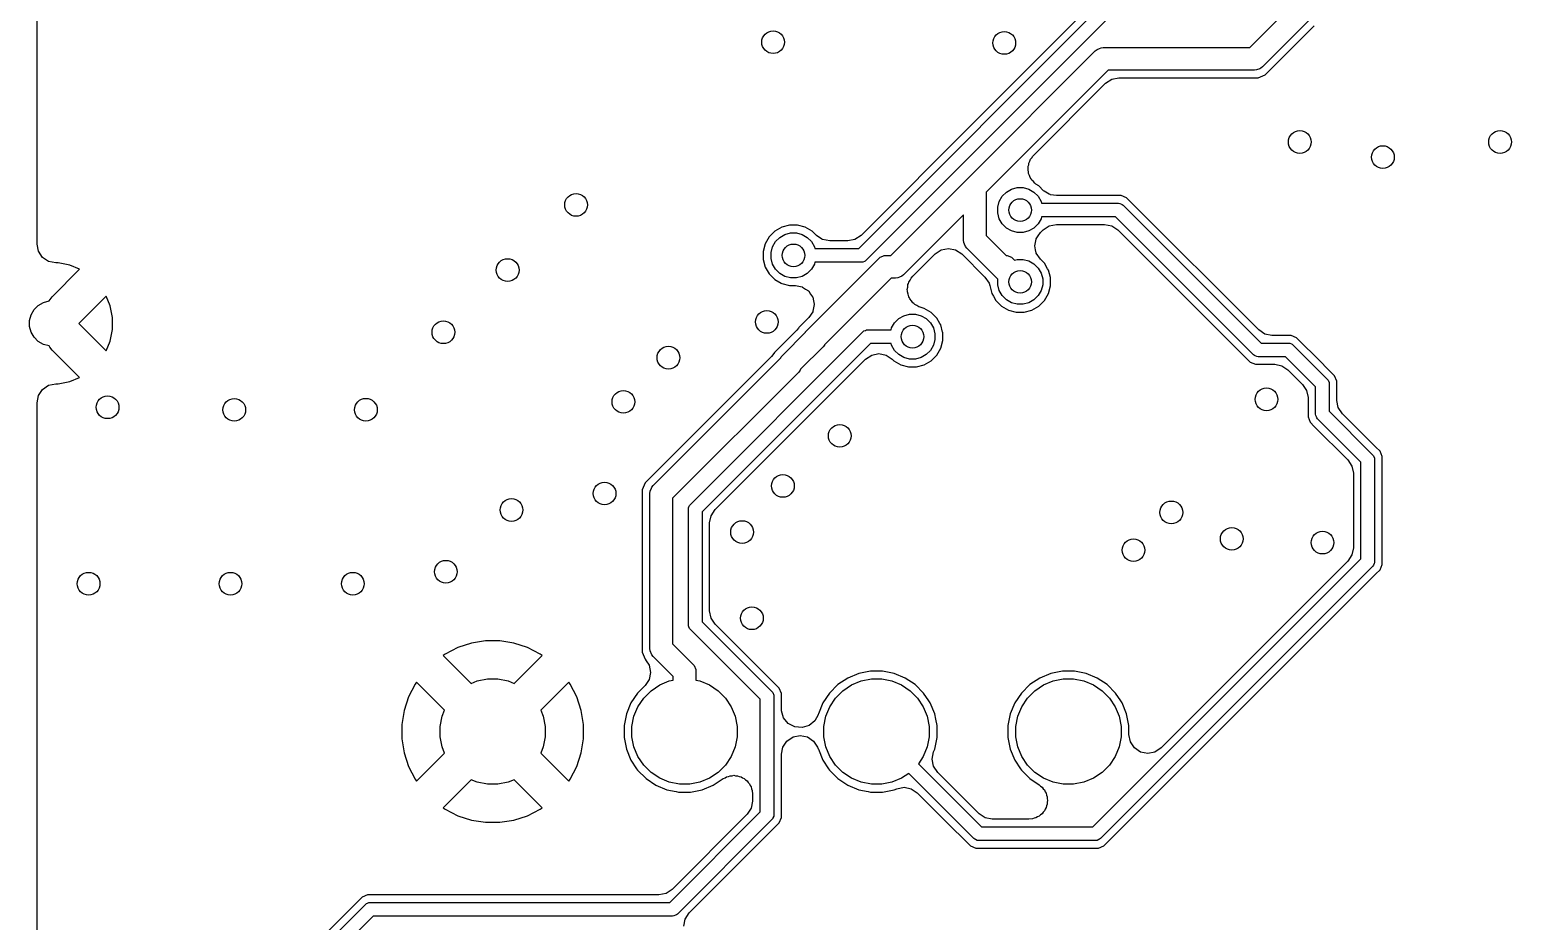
# Model space of a CAD drawing. Header units: inches. Extents: x 2.6 to 14.2, y -7.9 to -3.5.
# Drawn here: x 8.736 to 9.508, y -5.83 to -5.365 of the extents above; entities that cross this region are included whole.
import ezdxf

# ---------------------------------------------------------------- set-up
doc = ezdxf.new("R2010")
doc.units = ezdxf.units.IN
doc.header["$MEASUREMENT"] = 0
doc.layers.add('B.Cu', color=153, linetype='CONTINUOUS', true_color=0x4d7fc4)

msp = doc.modelspace()

# ---------------------------------------------------------------- linework, layer by layer
at = {"layer": 'B.Cu', "linetype": 'CONTINUOUS'}
for p, q in [((8.73993, -5.47701), (8.73993, -5.25531)), ((9.16802, -5.47933), (9.29494, -5.35242)), ((9.29108, -5.35067), (9.22913, -5.41263)), ((9.37177, -5.37461), (9.3939, -5.35248)), ((9.29891, -5.35846), (9.17199, -5.48538)), ((9.40398, -5.3591), (9.37839, -5.38469)), ((9.3798, -5.38887), (9.40539, -5.36328)), ((9.22437, -5.44327), (9.2913, -5.37634)), ((9.2913, -5.37634), (9.29219, -5.3756)), ((9.29219, -5.3756), (9.29344, -5.37508)), ((9.29344, -5.37508), (9.29432, -5.37472)), ((9.29432, -5.37472), (9.29547, -5.37461)), ((9.29547, -5.37461), (9.37177, -5.37461)), ((9.29792, -5.38642), (9.23445, -5.44989)), ((9.37421, -5.38642), (9.29792, -5.38642)), ((9.37536, -5.3863), (9.37421, -5.38642)), ((9.37694, -5.38565), (9.37536, -5.3863)), ((9.37749, -5.38542), (9.37694, -5.38565)), ((9.37839, -5.38469), (9.37749, -5.38542)), ((9.25912, -5.43081), (9.29669, -5.39325)), ((9.29669, -5.39325), (9.29987, -5.39112)), ((9.29987, -5.39112), (9.30362, -5.39037)), ((9.30362, -5.39037), (9.37617, -5.39037)), ((9.37617, -5.39037), (9.3798, -5.38887)), ((9.22913, -5.41263), (9.16925, -5.4725)), ((9.25671, -5.43476), (9.25722, -5.43384)), ((9.25722, -5.43384), (9.25756, -5.43284)), ((9.25756, -5.43284), (9.25833, -5.43184)), ((9.25833, -5.43184), (9.25857, -5.43141)), ((9.25857, -5.43141), (9.2588, -5.43122)), ((9.2588, -5.43122), (9.25912, -5.43081)), ((9.25628, -5.43856), (9.2564, -5.43751)), ((9.25653, -5.4394), (9.25628, -5.43856)), ((9.25633, -5.43646), (9.25662, -5.43563)), ((9.2564, -5.43751), (9.25633, -5.43646)), ((9.25658, -5.44028), (9.25653, -5.4394)), ((9.25705, -5.44122), (9.25658, -5.44028)), ((9.25662, -5.43563), (9.25671, -5.43476)), ((9.25734, -5.44224), (9.25705, -5.44122)), ((9.25789, -5.44292), (9.25734, -5.44224)), ((9.18476, -5.48287), (9.22437, -5.44327)), ((9.23445, -5.44989), (9.23445, -5.47255)), ((9.2428, -5.45206), (9.24498, -5.44988)), ((9.24498, -5.44988), (9.24765, -5.44834)), ((9.24765, -5.44834), (9.25062, -5.44754)), ((9.25062, -5.44754), (9.25371, -5.44754)), ((9.25371, -5.44754), (9.25669, -5.44834)), ((9.25669, -5.44834), (9.25936, -5.44988)), ((9.25827, -5.44371), (9.25789, -5.44292)), ((9.25907, -5.4444), (9.25827, -5.44371)), ((9.25972, -5.44523), (9.25907, -5.4444)), ((9.25936, -5.44988), (9.26154, -5.45206)), ((9.26039, -5.44579), (9.25972, -5.44523)), ((9.26185, -5.44663), (9.26039, -5.44579)), ((9.26438, -5.44917), (9.26185, -5.44663)), ((9.26469, -5.44943), (9.26438, -5.44917)), ((9.26727, -5.45101), (9.26469, -5.44943)), ((9.24046, -5.45771), (9.24125, -5.45473)), ((9.24046, -5.46079), (9.24046, -5.45771)), ((9.24125, -5.45473), (9.2428, -5.45206)), ((9.26154, -5.45206), (9.26308, -5.45473)), ((9.26308, -5.45473), (9.26334, -5.45571)), ((9.26334, -5.45571), (9.30335, -5.45571)), ((9.26773, -5.4511), (9.26727, -5.45101)), ((9.26804, -5.45129), (9.26773, -5.4511)), ((9.26954, -5.45146), (9.26804, -5.45129)), ((9.27102, -5.45175), (9.26954, -5.45146)), ((9.30484, -5.45175), (9.27102, -5.45175)), ((9.30335, -5.45571), (9.30404, -5.45578)), ((9.30404, -5.45578), (9.30494, -5.45615)), ((9.30759, -5.45289), (9.30484, -5.45175)), ((9.30484, -5.45175), (9.30484, -5.45175)), ((9.30494, -5.45615), (9.30532, -5.45631)), ((9.30532, -5.45631), (9.30585, -5.45675)), ((9.30585, -5.45675), (9.37765, -5.52854)), ((9.3097, -5.455), (9.30759, -5.45289)), ((9.30759, -5.45289), (9.30759, -5.45289)), ((9.30759, -5.45289), (9.30759, -5.45289)), ((9.37642, -5.52172), (9.3097, -5.455)), ((9.3097, -5.455), (9.3097, -5.455)), ((9.22264, -5.4617), (9.19138, -5.49296)), ((9.22264, -5.475), (9.22264, -5.4617)), ((9.24125, -5.46377), (9.24046, -5.46079)), ((9.2428, -5.46644), (9.24125, -5.46377)), ((9.26308, -5.46377), (9.26154, -5.46644)), ((9.26334, -5.4628), (9.26308, -5.46377)), ((9.30188, -5.4628), (9.26334, -5.4628)), ((9.37368, -5.53459), (9.30188, -5.4628)), ((9.12144, -5.47319), (9.11936, -5.47679)), ((9.12437, -5.47026), (9.12144, -5.47319)), ((9.12797, -5.46818), (9.12437, -5.47026)), ((9.12687, -5.4735), (9.12954, -5.47196)), ((9.13198, -5.46711), (9.12797, -5.46818)), ((9.12954, -5.47196), (9.13251, -5.47116)), ((9.13613, -5.46711), (9.13198, -5.46711)), ((9.13251, -5.47116), (9.1356, -5.47116)), ((9.1356, -5.47116), (9.13857, -5.47196)), ((9.14014, -5.46818), (9.13613, -5.46711)), ((9.13857, -5.47196), (9.14125, -5.4735)), ((9.14374, -5.47026), (9.14014, -5.46818)), ((9.14598, -5.4725), (9.14374, -5.47026)), ((9.14374, -5.47026), (9.14374, -5.47026)), ((9.14878, -5.47437), (9.14598, -5.4725)), ((9.14598, -5.4725), (9.14598, -5.4725)), ((9.16925, -5.4725), (9.16607, -5.47463)), ((9.23445, -5.47255), (9.24488, -5.48299)), ((9.24498, -5.46862), (9.2428, -5.46644)), ((9.24765, -5.47016), (9.24498, -5.46862)), ((9.25062, -5.47096), (9.24765, -5.47016)), ((9.25371, -5.47096), (9.25062, -5.47096)), ((9.25669, -5.47016), (9.25371, -5.47096)), ((9.25936, -5.46862), (9.25669, -5.47016)), ((9.26154, -5.46644), (9.25936, -5.46862)), ((9.26057, -5.4742), (9.26154, -5.47275)), ((9.26154, -5.47275), (9.2627, -5.47102)), ((9.2627, -5.47102), (9.26297, -5.47075)), ((9.26297, -5.47075), (9.26409, -5.46962)), ((9.26409, -5.46962), (9.26727, -5.4675)), ((9.26727, -5.4675), (9.27102, -5.46675)), ((9.27102, -5.46675), (9.29618, -5.46675)), ((9.29618, -5.46675), (9.29993, -5.4675)), ((9.29993, -5.4675), (9.30311, -5.46962)), ((9.30311, -5.46962), (9.37193, -5.53844)), ((8.74067, -5.48076), (8.73993, -5.47701)), ((8.7428, -5.48394), (8.74067, -5.48076)), ((9.11936, -5.47679), (9.11829, -5.4808)), ((9.11829, -5.4808), (9.11829, -5.48495)), ((9.12235, -5.48133), (9.12314, -5.47835)), ((9.12314, -5.47835), (9.12468, -5.47568)), ((9.12468, -5.47568), (9.12687, -5.4735)), ((9.14125, -5.4735), (9.14343, -5.47568)), ((9.14343, -5.47568), (9.14497, -5.47835)), ((9.14497, -5.47835), (9.14523, -5.47933)), ((9.14523, -5.47933), (9.16802, -5.47933)), ((9.14916, -5.47463), (9.14878, -5.47437)), ((9.15291, -5.47537), (9.14916, -5.47463)), ((9.16232, -5.47537), (9.15291, -5.47537)), ((9.16607, -5.47463), (9.16232, -5.47537)), ((9.20783, -5.4821), (9.21101, -5.47997)), ((9.21101, -5.47997), (9.21476, -5.47923)), ((9.21476, -5.47923), (9.21852, -5.47997)), ((9.21852, -5.47997), (9.2217, -5.4821)), ((9.22275, -5.47615), (9.22264, -5.475)), ((9.22311, -5.47701), (9.22275, -5.47615)), ((9.22363, -5.47828), (9.22311, -5.47701)), ((9.22437, -5.47918), (9.22363, -5.47828)), ((9.24046, -5.49526), (9.22437, -5.47918)), ((9.25982, -5.47795), (9.26054, -5.47437)), ((9.26023, -5.47997), (9.25982, -5.47795)), ((9.25982, -5.47795), (9.25982, -5.47795)), ((9.26054, -5.48155), (9.26023, -5.47997)), ((9.26054, -5.47437), (9.26057, -5.4742)), ((9.26057, -5.4742), (9.26057, -5.4742)), ((9.26057, -5.4742), (9.26057, -5.4742)), ((8.74598, -5.48606), (8.7428, -5.48394)), ((8.74973, -5.48681), (8.74598, -5.48606)), ((8.7509, -5.48681), (8.74973, -5.48681)), ((8.75699, -5.48802), (8.7509, -5.48681)), ((8.76206, -5.49012), (8.75699, -5.48802)), ((9.11829, -5.48495), (9.11936, -5.48896)), ((9.12235, -5.48442), (9.12235, -5.48133)), ((9.12314, -5.48739), (9.12235, -5.48442)), ((9.12468, -5.49006), (9.12314, -5.48739)), ((9.14497, -5.48739), (9.14343, -5.49006)), ((9.14523, -5.48642), (9.14497, -5.48739)), ((9.16949, -5.48642), (9.14523, -5.48642)), ((9.17018, -5.48635), (9.16949, -5.48642)), ((9.17108, -5.48598), (9.17018, -5.48635)), ((9.17086, -5.49208), (9.17834, -5.4846)), ((9.17146, -5.48582), (9.17108, -5.48598)), ((9.17199, -5.48538), (9.17146, -5.48582)), ((9.17834, -5.4846), (9.17923, -5.48387)), ((9.17923, -5.48387), (9.18056, -5.48332)), ((9.18056, -5.48332), (9.18136, -5.48299)), ((9.18136, -5.48299), (9.18251, -5.48287)), ((9.18251, -5.48287), (9.18476, -5.48287)), ((9.19624, -5.4937), (9.20783, -5.4821)), ((9.2217, -5.4821), (9.23383, -5.49424)), ((9.24488, -5.48299), (9.24544, -5.48299)), ((9.24544, -5.48299), (9.24757, -5.48387)), ((9.24757, -5.48387), (9.24847, -5.4846)), ((9.24847, -5.4846), (9.24919, -5.48533)), ((9.24919, -5.48533), (9.25062, -5.48494)), ((9.25062, -5.48494), (9.25371, -5.48494)), ((9.25371, -5.48494), (9.25669, -5.48574)), ((9.25669, -5.48574), (9.25936, -5.48728)), ((9.25936, -5.48728), (9.26154, -5.48946)), ((9.26057, -5.4817), (9.26054, -5.48155)), ((9.2627, -5.48488), (9.26057, -5.4817)), ((9.26478, -5.48697), (9.2627, -5.48488)), ((9.26642, -5.48982), (9.26478, -5.48697)), ((8.74777, -5.50442), (8.76206, -5.49012)), ((9.11936, -5.48896), (9.12036, -5.4907)), ((9.12036, -5.4907), (9.12144, -5.49256)), ((9.12144, -5.49256), (9.12437, -5.49549)), ((9.12437, -5.49549), (9.12771, -5.49742)), ((9.12687, -5.49224), (9.12468, -5.49006)), ((9.12954, -5.49379), (9.12687, -5.49224)), ((9.13251, -5.49458), (9.12954, -5.49379)), ((9.1356, -5.49458), (9.13251, -5.49458)), ((9.13857, -5.49379), (9.1356, -5.49458)), ((9.14125, -5.49224), (9.13857, -5.49379)), ((9.1411, -5.52184), (9.17086, -5.49208)), ((9.14343, -5.49006), (9.14125, -5.49224)), ((9.18496, -5.49469), (9.17921, -5.50044)), ((9.1872, -5.49469), (9.18496, -5.49469)), ((9.18836, -5.49457), (9.1872, -5.49469)), ((9.18924, -5.49421), (9.18836, -5.49457)), ((9.19049, -5.49369), (9.18924, -5.49421)), ((9.19138, -5.49296), (9.19049, -5.49369)), ((9.19411, -5.49688), (9.19482, -5.49581)), ((9.19482, -5.49581), (9.19539, -5.49466)), ((9.19539, -5.49466), (9.19624, -5.4937)), ((9.23383, -5.49424), (9.23596, -5.49742)), ((9.24046, -5.4982), (9.24046, -5.49526)), ((9.26154, -5.48946), (9.26308, -5.49213)), ((9.26308, -5.49213), (9.26388, -5.49511)), ((9.26388, -5.49511), (9.26388, -5.4982)), ((9.26686, -5.49057), (9.26642, -5.48982)), ((9.26789, -5.49441), (9.26686, -5.49057)), ((9.26793, -5.49458), (9.26789, -5.49441)), ((9.26793, -5.49873), (9.26793, -5.49458)), ((8.77598, -5.50404), (8.76172, -5.51831)), ((8.77809, -5.50912), (8.77598, -5.50404)), ((9.12771, -5.49742), (9.12797, -5.49757)), ((9.12797, -5.49757), (9.13198, -5.49864)), ((9.13198, -5.49864), (9.13504, -5.49864)), ((9.13504, -5.49864), (9.13681, -5.49899)), ((9.13681, -5.49899), (9.13859, -5.49931)), ((9.13859, -5.49931), (9.13868, -5.49937)), ((9.13868, -5.49937), (9.13879, -5.49939)), ((9.13879, -5.49939), (9.14029, -5.50039)), ((9.14029, -5.50039), (9.14182, -5.50137)), ((9.14182, -5.50137), (9.14188, -5.50145)), ((9.14188, -5.50145), (9.14197, -5.50151)), ((9.14197, -5.50151), (9.14297, -5.50302)), ((9.14297, -5.50302), (9.14401, -5.5045)), ((9.17921, -5.50044), (9.15027, -5.52938)), ((9.19336, -5.50063), (9.19361, -5.49937)), ((9.19349, -5.50126), (9.19336, -5.50063)), ((9.19345, -5.50191), (9.19349, -5.50126)), ((9.19386, -5.50312), (9.19345, -5.50191)), ((9.19361, -5.49937), (9.1937, -5.49809)), ((9.1937, -5.49809), (9.19398, -5.49751)), ((9.19411, -5.50438), (9.19386, -5.50312)), ((9.19398, -5.49751), (9.19411, -5.49688)), ((9.23596, -5.49742), (9.23637, -5.49863)), ((9.23637, -5.49863), (9.23747, -5.50274)), ((9.23747, -5.50274), (9.23747, -5.50274)), ((9.23747, -5.50274), (9.23822, -5.50404)), ((9.23822, -5.50404), (9.23955, -5.50634)), ((9.24125, -5.50117), (9.24046, -5.4982)), ((9.2428, -5.50384), (9.24125, -5.50117)), ((9.24498, -5.50602), (9.2428, -5.50384)), ((9.26154, -5.50384), (9.25936, -5.50602)), ((9.26308, -5.50117), (9.26154, -5.50384)), ((9.26388, -5.4982), (9.26308, -5.50117)), ((9.26478, -5.50634), (9.26686, -5.50274)), ((9.26686, -5.50274), (9.26793, -5.49873)), ((8.73689, -5.51379), (8.73843, -5.51112)), ((8.73843, -5.51112), (8.74061, -5.50894)), ((8.74061, -5.50894), (8.74328, -5.5074)), ((8.74328, -5.5074), (8.74626, -5.5066)), ((8.74626, -5.5066), (8.74631, -5.5066)), ((8.74631, -5.5066), (8.74777, -5.50442)), ((8.74777, -5.50442), (8.74777, -5.50442)), ((8.7793, -5.51521), (8.77809, -5.50912)), ((9.14401, -5.5045), (9.14403, -5.5046)), ((9.14403, -5.5046), (9.14409, -5.50469)), ((9.14409, -5.50469), (9.14445, -5.50647)), ((9.14449, -5.51022), (9.14417, -5.512)), ((9.14445, -5.50647), (9.14484, -5.50824)), ((9.14484, -5.50844), (9.14449, -5.51022)), ((9.14484, -5.50824), (9.14482, -5.50834)), ((9.14482, -5.50834), (9.14484, -5.50844)), ((9.19447, -5.50492), (9.19411, -5.50438)), ((9.19468, -5.50553), (9.19447, -5.50492)), ((9.19552, -5.50649), (9.19468, -5.50553)), ((9.19624, -5.50756), (9.19552, -5.50649)), ((9.19677, -5.50792), (9.19624, -5.50756)), ((9.1972, -5.5084), (9.19677, -5.50792)), ((9.19835, -5.50897), (9.1972, -5.5084)), ((9.19942, -5.50968), (9.19835, -5.50897)), ((9.20005, -5.50981), (9.19942, -5.50968)), ((9.20063, -5.5101), (9.20005, -5.50981)), ((9.20215, -5.5105), (9.20063, -5.5101)), ((9.20574, -5.51258), (9.20215, -5.5105)), ((9.23955, -5.50634), (9.24248, -5.50927)), ((9.24248, -5.50927), (9.24608, -5.51135)), ((9.24765, -5.50757), (9.24498, -5.50602)), ((9.24608, -5.51135), (9.25009, -5.51242)), ((9.25062, -5.50836), (9.24765, -5.50757)), ((9.25371, -5.50836), (9.25062, -5.50836)), ((9.25669, -5.50757), (9.25371, -5.50836)), ((9.25424, -5.51242), (9.25825, -5.51135)), ((9.25936, -5.50602), (9.25669, -5.50757)), ((9.25825, -5.51135), (9.26185, -5.50927)), ((9.26185, -5.50927), (9.26478, -5.50634)), ((8.73609, -5.51677), (8.73689, -5.51379)), ((8.73609, -5.51985), (8.73609, -5.51677)), ((8.76172, -5.51831), (8.77598, -5.53257)), ((8.7793, -5.52141), (8.7793, -5.51521)), ((9.13969, -5.51766), (9.13691, -5.52043)), ((9.14204, -5.5153), (9.13969, -5.51766)), ((9.13969, -5.51766), (9.13969, -5.51766)), ((9.14212, -5.51523), (9.14204, -5.5153)), ((9.14409, -5.5122), (9.14212, -5.51523)), ((9.14412, -5.51209), (9.14409, -5.5122)), ((9.14417, -5.512), (9.14412, -5.51209)), ((9.18515, -5.52068), (9.18669, -5.51801)), ((9.18669, -5.51801), (9.18887, -5.51583)), ((9.18887, -5.51583), (9.19154, -5.51428)), ((9.19154, -5.51428), (9.19452, -5.51349)), ((9.19452, -5.51349), (9.1976, -5.51349)), ((9.1976, -5.51349), (9.20058, -5.51428)), ((9.20058, -5.51428), (9.20325, -5.51583)), ((9.20325, -5.51583), (9.20543, -5.51801)), ((9.20543, -5.51801), (9.20697, -5.52068)), ((9.20868, -5.51552), (9.20574, -5.51258)), ((9.21031, -5.51834), (9.20868, -5.51552)), ((9.21076, -5.51911), (9.21031, -5.51834)), ((9.21177, -5.52289), (9.21076, -5.51911)), ((9.25009, -5.51242), (9.25424, -5.51242)), ((8.73689, -5.52283), (8.73609, -5.51985)), ((8.73843, -5.5255), (8.73689, -5.52283)), ((8.74061, -5.52768), (8.73843, -5.5255)), ((8.77809, -5.52749), (8.7793, -5.52141)), ((9.08037, -5.61254), (9.17021, -5.52269)), ((9.13568, -5.52194), (9.127, -5.53062)), ((9.12842, -5.5348), (9.14028, -5.52293)), ((9.13577, -5.52183), (9.13568, -5.52194)), ((9.13583, -5.52179), (9.13577, -5.52183)), ((9.13675, -5.52083), (9.13583, -5.52179)), ((9.13691, -5.52043), (9.13675, -5.52083)), ((9.14028, -5.52293), (9.14037, -5.52274)), ((9.14037, -5.52274), (9.1411, -5.52184)), ((9.17021, -5.52269), (9.17075, -5.52225)), ((9.17075, -5.52225), (9.1715, -5.52194)), ((9.1715, -5.52194), (9.17203, -5.52172)), ((9.17203, -5.52172), (9.17272, -5.52165)), ((9.17272, -5.52165), (9.18489, -5.52165)), ((9.18489, -5.52165), (9.18515, -5.52068)), ((9.20697, -5.52068), (9.20777, -5.52366)), ((9.20777, -5.52674), (9.20697, -5.52972)), ((9.20777, -5.52366), (9.20777, -5.52674)), ((9.21076, -5.53128), (9.21183, -5.52727)), ((9.21183, -5.52312), (9.21177, -5.52289)), ((9.21183, -5.52727), (9.21183, -5.52312)), ((9.3796, -5.52384), (9.37642, -5.52172)), ((9.38335, -5.52459), (9.3796, -5.52384)), ((9.39342, -5.52459), (9.38335, -5.52459)), ((9.39618, -5.52573), (9.39342, -5.52459)), ((9.39342, -5.52459), (9.39342, -5.52459)), ((9.39829, -5.52784), (9.39618, -5.52573)), ((9.39618, -5.52573), (9.39618, -5.52573)), ((9.39618, -5.52573), (9.39618, -5.52573)), ((8.74328, -5.52922), (8.74061, -5.52768)), ((8.74626, -5.53002), (8.74328, -5.52922)), ((8.74631, -5.53002), (8.74626, -5.53002)), ((8.7467, -5.53059), (8.74631, -5.53002)), ((8.74777, -5.5322), (8.7467, -5.53059)), ((8.76206, -5.54649), (8.74777, -5.5322)), ((8.77598, -5.53257), (8.77809, -5.52749)), ((9.17419, -5.52874), (9.08642, -5.61651)), ((9.1238, -5.53403), (9.12258, -5.53552)), ((9.12423, -5.53339), (9.1238, -5.53403)), ((9.127, -5.53062), (9.12423, -5.53339)), ((9.127, -5.53062), (9.127, -5.53062)), ((9.12768, -5.5357), (9.12842, -5.5348)), ((9.14945, -5.53047), (9.13773, -5.54219)), ((9.15019, -5.52957), (9.14945, -5.53047)), ((9.15027, -5.52938), (9.15019, -5.52957)), ((9.17161, -5.53691), (9.17479, -5.53478)), ((9.18489, -5.52874), (9.17419, -5.52874)), ((9.17479, -5.53478), (9.17854, -5.53404)), ((9.17854, -5.53404), (9.1823, -5.53478)), ((9.1823, -5.53478), (9.18548, -5.53691)), ((9.18515, -5.52972), (9.18489, -5.52874)), ((9.18669, -5.53239), (9.18515, -5.52972)), ((9.18887, -5.53457), (9.18669, -5.53239)), ((9.19154, -5.53611), (9.18887, -5.53457)), ((9.20325, -5.53457), (9.20058, -5.53611)), ((9.20543, -5.53239), (9.20325, -5.53457)), ((9.20697, -5.52972), (9.20543, -5.53239)), ((9.20574, -5.53781), (9.20868, -5.53488)), ((9.20868, -5.53488), (9.21076, -5.53128)), ((9.37421, -5.53503), (9.37368, -5.53459)), ((9.37459, -5.53519), (9.37421, -5.53503)), ((9.37765, -5.52854), (9.39193, -5.52854)), ((9.39193, -5.52854), (9.39262, -5.52861)), ((9.39262, -5.52861), (9.39347, -5.52896)), ((9.39347, -5.52896), (9.3939, -5.52914)), ((9.3939, -5.52914), (9.39443, -5.52958)), ((9.39443, -5.52958), (9.41215, -5.5473)), ((9.40682, -5.53637), (9.39829, -5.52784)), ((9.39829, -5.52784), (9.39829, -5.52784)), ((9.12258, -5.53552), (9.05957, -5.59853)), ((9.06098, -5.60271), (9.12746, -5.53624)), ((9.12746, -5.53624), (9.12768, -5.5357)), ((9.1317, -5.57682), (9.17161, -5.53691)), ((9.1375, -5.54274), (9.13677, -5.54363)), ((9.13773, -5.54219), (9.1375, -5.54274)), ((9.18548, -5.53691), (9.18638, -5.53781)), ((9.18638, -5.53781), (9.18638, -5.53781)), ((9.18638, -5.53781), (9.18998, -5.53989)), ((9.18998, -5.53989), (9.19399, -5.54096)), ((9.19452, -5.53691), (9.19154, -5.53611)), ((9.19399, -5.54096), (9.19814, -5.54096)), ((9.1976, -5.53691), (9.19452, -5.53691)), ((9.20058, -5.53611), (9.1976, -5.53691)), ((9.19814, -5.54096), (9.20215, -5.53989)), ((9.20215, -5.53989), (9.20574, -5.53781)), ((9.37193, -5.53844), (9.37193, -5.53844)), ((9.37193, -5.53844), (9.37193, -5.53844)), ((9.37193, -5.53844), (9.37469, -5.53959)), ((9.37549, -5.53556), (9.37459, -5.53519)), ((9.37469, -5.53959), (9.37469, -5.53959)), ((9.37469, -5.53959), (9.37469, -5.53959)), ((9.37469, -5.53959), (9.37767, -5.53959)), ((9.37618, -5.53563), (9.37549, -5.53556)), ((9.39046, -5.53563), (9.37618, -5.53563)), ((9.37767, -5.53959), (9.38476, -5.53959)), ((9.38476, -5.53959), (9.38851, -5.54033)), ((9.38851, -5.54033), (9.39169, -5.54246)), ((9.4061, -5.55127), (9.39046, -5.53563)), ((9.39169, -5.54246), (9.39927, -5.55004)), ((9.41389, -5.54345), (9.40682, -5.53637)), ((8.74598, -5.55055), (8.74973, -5.5498)), ((8.74973, -5.5498), (8.7509, -5.5498)), ((8.7509, -5.5498), (8.75699, -5.54859)), ((8.75699, -5.54859), (8.76206, -5.54649)), ((8.76206, -5.54649), (8.76206, -5.54649)), ((9.13677, -5.54363), (9.07106, -5.60934)), ((9.39927, -5.55004), (9.4014, -5.55322)), ((9.41215, -5.5473), (9.41259, -5.54783)), ((9.41259, -5.54783), (9.41263, -5.54792)), ((9.41263, -5.54792), (9.41312, -5.54911)), ((9.41312, -5.54911), (9.41319, -5.5498)), ((9.41319, -5.5498), (9.41319, -5.56408)), ((9.41389, -5.54345), (9.41389, -5.54345)), ((9.416, -5.54555), (9.41389, -5.54345)), ((9.41715, -5.54831), (9.416, -5.54555)), ((9.41715, -5.55838), (9.41715, -5.54831)), ((9.41715, -5.54831), (9.41715, -5.54831)), ((8.73993, -5.55961), (8.74067, -5.55585)), ((8.74067, -5.55585), (8.7428, -5.55267)), ((8.7428, -5.55267), (8.74598, -5.55055)), ((9.4014, -5.55322), (9.40215, -5.55697)), ((9.40215, -5.55697), (9.40215, -5.56704)), ((9.4061, -5.56555), (9.4061, -5.55127)), ((8.73993, -5.72719), (8.73993, -5.55961)), ((9.40617, -5.56624), (9.4061, -5.56555)), ((9.41319, -5.56408), (9.43577, -5.58667)), ((9.41789, -5.56214), (9.41715, -5.55838)), ((9.42002, -5.56532), (9.41789, -5.56214)), ((9.43752, -5.58282), (9.42002, -5.56532)), ((9.40215, -5.56704), (9.40329, -5.5698)), ((9.40329, -5.5698), (9.40329, -5.5698)), ((9.40329, -5.5698), (9.40329, -5.5698)), ((9.40329, -5.5698), (9.4054, -5.57191)), ((9.4054, -5.57191), (9.4054, -5.57191)), ((9.4054, -5.57191), (9.4229, -5.58941)), ((9.4065, -5.56704), (9.40617, -5.56624)), ((9.4067, -5.56752), (9.4065, -5.56704)), ((9.40714, -5.56806), (9.4067, -5.56752)), ((9.42972, -5.59064), (9.40714, -5.56806)), ((9.09325, -5.61528), (9.1317, -5.57682)), ((9.43577, -5.58667), (9.43621, -5.5872)), ((9.43621, -5.5872), (9.43621, -5.5872)), ((9.43621, -5.5872), (9.43674, -5.58848)), ((9.43674, -5.58848), (9.43681, -5.58917)), ((9.43963, -5.58492), (9.43752, -5.58282)), ((9.43752, -5.58282), (9.43752, -5.58282)), ((9.44077, -5.58768), (9.43963, -5.58492)), ((9.44077, -5.64381), (9.44077, -5.58768)), ((9.44077, -5.58768), (9.44077, -5.58768)), ((9.4229, -5.58941), (9.42502, -5.59259)), ((9.42502, -5.59259), (9.42577, -5.59634)), ((9.42577, -5.59634), (9.42577, -5.63516)), ((9.42972, -5.64086), (9.42972, -5.59064)), ((9.43681, -5.58917), (9.43681, -5.64232)), ((9.0568, -5.6013), (9.0553, -5.60493)), ((9.05957, -5.59853), (9.0568, -5.6013)), ((9.05937, -5.60574), (9.06003, -5.60414)), ((9.05957, -5.59853), (9.05957, -5.59853)), ((9.06003, -5.60414), (9.06025, -5.60361)), ((9.06025, -5.60361), (9.06098, -5.60271)), ((9.0553, -5.60493), (9.0553, -5.68956)), ((9.05925, -5.60689), (9.05937, -5.60574)), ((9.05925, -5.6876), (9.05925, -5.60689)), ((9.07106, -5.60934), (9.07106, -5.68515)), ((9.07933, -5.61504), (9.0794, -5.61435)), ((9.07933, -5.67517), (9.07933, -5.61504)), ((9.0794, -5.61435), (9.07977, -5.61345)), ((9.07977, -5.61345), (9.07993, -5.61307)), ((9.07993, -5.61307), (9.08037, -5.61254)), ((9.08642, -5.61651), (9.08642, -5.6737)), ((9.09037, -5.62221), (9.09112, -5.61846)), ((9.09112, -5.61846), (9.09325, -5.61528)), ((9.09037, -5.66801), (9.09037, -5.62221)), ((9.42577, -5.63516), (9.42502, -5.63891)), ((9.29007, -5.78051), (9.42972, -5.64086)), ((9.4229, -5.64209), (9.32558, -5.73941)), ((9.42502, -5.63891), (9.4229, -5.64209)), ((9.43674, -5.64301), (9.43659, -5.64339)), ((9.43681, -5.64232), (9.43674, -5.64301)), ((9.43577, -5.64483), (9.29404, -5.78656)), ((9.29789, -5.7883), (9.43752, -5.64868)), ((9.43621, -5.64429), (9.43577, -5.64483)), ((9.43659, -5.64339), (9.43621, -5.64429)), ((9.43752, -5.64868), (9.43963, -5.64657)), ((9.43752, -5.64868), (9.43752, -5.64868)), ((9.43963, -5.64657), (9.44077, -5.64381)), ((9.08642, -5.6737), (9.12278, -5.71007)), ((9.09112, -5.67176), (9.09037, -5.66801)), ((9.09325, -5.67494), (9.09112, -5.67176)), ((9.0794, -5.67586), (9.07933, -5.67517)), ((9.07957, -5.67628), (9.0794, -5.67586)), ((9.07993, -5.67714), (9.07957, -5.67628)), ((9.08037, -5.67768), (9.07993, -5.67714)), ((9.11673, -5.71404), (9.08037, -5.67768)), ((9.12452, -5.70622), (9.09325, -5.67494)), ((8.95919, -5.68712), (8.95257, -5.6905)), ((8.96626, -5.68482), (8.95919, -5.68712)), ((8.95919, -5.68712), (8.95919, -5.68712)), ((8.97361, -5.68366), (8.96626, -5.68482)), ((8.96626, -5.68482), (8.96626, -5.68482)), ((8.98105, -5.68366), (8.97361, -5.68366)), ((8.97361, -5.68366), (8.97361, -5.68366)), ((8.98839, -5.68482), (8.98105, -5.68366)), ((8.98105, -5.68366), (8.98105, -5.68366)), ((8.99546, -5.68712), (8.98839, -5.68482)), ((9.00209, -5.6905), (8.99546, -5.68712)), ((8.99546, -5.68712), (8.99546, -5.68712)), ((9.05937, -5.68875), (9.05925, -5.6876)), ((9.06025, -5.69088), (9.05937, -5.68875)), ((9.07106, -5.68515), (9.0815, -5.69559)), ((8.95257, -5.6905), (8.95157, -5.69123)), ((8.95157, -5.69123), (8.96618, -5.70584)), ((8.95257, -5.6905), (8.95257, -5.6905)), ((8.98848, -5.70584), (9.00309, -5.69123)), ((9.00309, -5.69123), (9.00209, -5.6905)), ((9.00209, -5.6905), (9.00209, -5.6905)), ((9.00309, -5.69123), (9.00309, -5.69123)), ((9.0553, -5.68956), (9.0568, -5.69318)), ((9.0568, -5.69318), (9.05733, -5.69399)), ((9.05733, -5.69399), (9.05731, -5.694)), ((9.05731, -5.694), (9.05883, -5.69627)), ((9.05883, -5.69627), (9.05958, -5.70003)), ((9.06098, -5.69177), (9.06025, -5.69088)), ((9.07142, -5.70222), (9.06098, -5.69177)), ((9.0815, -5.69559), (9.08224, -5.69649)), ((9.08224, -5.69649), (9.08225, -5.69651)), ((9.08225, -5.69651), (9.08312, -5.69862)), ((8.96618, -5.70584), (8.96933, -5.70453)), ((8.96933, -5.70453), (8.97463, -5.70348)), ((8.97463, -5.70348), (8.98003, -5.70348)), ((8.98003, -5.70348), (8.98533, -5.70453)), ((8.98533, -5.70453), (8.98848, -5.70584)), ((9.05883, -5.70378), (9.05671, -5.70696)), ((9.05958, -5.70003), (9.05883, -5.70378)), ((9.06434, -5.7066), (9.06933, -5.70453)), ((9.06933, -5.70453), (9.07142, -5.70412)), ((9.07142, -5.70412), (9.07142, -5.70222)), ((9.08312, -5.69862), (9.08323, -5.69977)), ((9.08323, -5.69977), (9.08323, -5.70412)), ((9.08323, -5.70412), (9.08533, -5.70453)), ((9.08533, -5.70453), (9.09032, -5.7066)), ((9.1624, -5.70298), (9.15724, -5.70643)), ((9.16814, -5.7006), (9.1624, -5.70298)), ((9.1624, -5.70298), (9.1624, -5.70298)), ((9.16434, -5.7066), (9.16933, -5.70453)), ((9.17422, -5.69939), (9.16814, -5.7006)), ((9.16814, -5.7006), (9.16814, -5.7006)), ((9.16933, -5.70453), (9.17463, -5.70348)), ((9.18043, -5.69939), (9.17422, -5.69939)), ((9.17422, -5.69939), (9.17422, -5.69939)), ((9.17463, -5.70348), (9.18003, -5.70348)), ((9.18003, -5.70348), (9.18533, -5.70453)), ((9.18652, -5.7006), (9.18043, -5.69939)), ((9.18043, -5.69939), (9.18043, -5.69939)), ((9.18533, -5.70453), (9.19032, -5.7066)), ((9.19226, -5.70298), (9.18652, -5.7006)), ((9.18652, -5.7006), (9.18652, -5.7006)), ((9.19742, -5.70643), (9.19226, -5.70298)), ((9.19226, -5.70298), (9.19226, -5.70298)), ((9.2624, -5.70298), (9.25724, -5.70643)), ((9.26814, -5.7006), (9.2624, -5.70298)), ((9.2624, -5.70298), (9.2624, -5.70298)), ((9.26434, -5.7066), (9.26933, -5.70453)), ((9.27422, -5.69939), (9.26814, -5.7006)), ((9.26814, -5.7006), (9.26814, -5.7006)), ((9.26933, -5.70453), (9.27463, -5.70348)), ((9.28043, -5.69939), (9.27422, -5.69939)), ((9.27422, -5.69939), (9.27422, -5.69939)), ((9.27463, -5.70348), (9.28003, -5.70348)), ((9.28003, -5.70348), (9.28533, -5.70453)), ((9.28652, -5.7006), (9.28043, -5.69939)), ((9.28043, -5.69939), (9.28043, -5.69939)), ((9.28533, -5.70453), (9.29032, -5.7066)), ((9.29226, -5.70298), (9.28652, -5.7006)), ((9.28652, -5.7006), (9.28652, -5.7006)), ((9.29742, -5.70643), (9.29226, -5.70298)), ((9.29226, -5.70298), (9.29226, -5.70298)), ((8.93692, -5.70614), (8.93355, -5.71277)), ((8.93765, -5.70514), (8.93692, -5.70614)), ((8.93692, -5.70614), (8.93692, -5.70614)), ((8.95226, -5.71976), (8.93765, -5.70514)), ((9.01701, -5.70514), (9.0024, -5.71976)), ((9.01773, -5.70614), (9.01701, -5.70514)), ((9.02111, -5.71277), (9.01773, -5.70614)), ((9.01773, -5.70614), (9.01773, -5.70614)), ((9.05285, -5.71082), (9.0494, -5.71598)), ((9.05671, -5.70696), (9.05285, -5.71082)), ((9.05285, -5.71082), (9.05285, -5.71082)), ((9.05602, -5.71342), (9.05984, -5.7096)), ((9.05984, -5.7096), (9.06434, -5.7066)), ((9.09032, -5.7066), (9.09481, -5.7096)), ((9.09481, -5.7096), (9.09863, -5.71342)), ((9.12278, -5.71007), (9.12322, -5.71061)), ((9.12322, -5.71061), (9.12322, -5.71061)), ((9.12322, -5.71061), (9.12375, -5.71188)), ((9.12375, -5.71188), (9.12382, -5.71257)), ((9.12382, -5.71257), (9.12382, -5.77421)), ((9.12663, -5.70833), (9.12452, -5.70622)), ((9.12452, -5.70622), (9.12452, -5.70622)), ((9.12778, -5.71108), (9.12663, -5.70833)), ((9.12663, -5.70833), (9.12663, -5.70833)), ((9.12663, -5.70833), (9.12663, -5.70833)), ((9.12778, -5.71908), (9.12778, -5.71108)), ((9.12778, -5.71108), (9.12778, -5.71108)), ((9.15285, -5.71082), (9.1494, -5.71598)), ((9.15724, -5.70643), (9.15285, -5.71082)), ((9.15602, -5.71342), (9.15984, -5.7096)), ((9.15984, -5.7096), (9.16434, -5.7066)), ((9.19032, -5.7066), (9.19481, -5.7096)), ((9.19481, -5.7096), (9.19863, -5.71342)), ((9.20181, -5.71082), (9.19742, -5.70643)), ((9.19742, -5.70643), (9.19742, -5.70643)), ((9.20456, -5.71493), (9.20181, -5.71082)), ((9.20181, -5.71082), (9.20181, -5.71082)), ((9.25285, -5.71082), (9.2494, -5.71598)), ((9.25724, -5.70643), (9.25285, -5.71082)), ((9.25602, -5.71342), (9.25984, -5.7096)), ((9.25984, -5.7096), (9.26434, -5.7066)), ((9.29032, -5.7066), (9.29481, -5.7096)), ((9.29481, -5.7096), (9.29863, -5.71342)), ((9.30181, -5.71082), (9.29742, -5.70643)), ((9.29742, -5.70643), (9.29742, -5.70643)), ((9.30456, -5.71493), (9.30181, -5.71082)), ((9.30181, -5.71082), (9.30181, -5.71082)), ((8.93125, -5.71984), (8.93008, -5.72719)), ((8.93354, -5.71277), (8.93125, -5.71984)), ((8.93125, -5.71984), (8.93125, -5.71984)), ((8.93355, -5.71277), (8.93354, -5.71277)), ((8.95096, -5.72291), (8.95226, -5.71976)), ((9.0024, -5.71976), (9.0037, -5.72291)), ((9.02341, -5.71984), (9.02111, -5.71277)), ((9.02111, -5.71277), (9.02111, -5.71277)), ((9.02457, -5.72719), (9.02341, -5.71984)), ((9.02341, -5.71984), (9.02341, -5.71984)), ((9.0494, -5.71598), (9.04702, -5.72171)), ((9.0494, -5.71598), (9.0494, -5.71598)), ((9.05096, -5.72291), (9.05302, -5.71791)), ((9.05302, -5.71791), (9.05602, -5.71342)), ((9.09863, -5.71342), (9.10163, -5.71791)), ((9.10163, -5.71791), (9.1037, -5.72291)), ((9.11673, -5.77274), (9.11673, -5.71404)), ((9.12782, -5.72004), (9.12778, -5.71908)), ((9.12893, -5.7237), (9.12782, -5.72004)), ((9.1494, -5.71598), (9.14702, -5.72171)), ((9.1494, -5.71598), (9.1494, -5.71598)), ((9.15096, -5.72291), (9.15302, -5.71791)), ((9.15302, -5.71791), (9.15602, -5.71342)), ((9.19863, -5.71342), (9.20163, -5.71791)), ((9.20163, -5.71791), (9.2037, -5.72291)), ((9.20526, -5.71598), (9.20456, -5.71493)), ((9.20763, -5.72171), (9.20526, -5.71598)), ((9.2494, -5.71598), (9.24702, -5.72171)), ((9.2494, -5.71598), (9.2494, -5.71598)), ((9.25096, -5.72291), (9.25302, -5.71791)), ((9.25302, -5.71791), (9.25602, -5.71342)), ((9.29863, -5.71342), (9.30163, -5.71791)), ((9.30163, -5.71791), (9.3037, -5.72291)), ((9.30526, -5.71598), (9.30456, -5.71493)), ((9.30763, -5.72171), (9.30526, -5.71598)), ((8.73993, -6.31594), (8.73993, -5.72719)), ((8.93008, -5.72719), (8.93008, -5.72719)), ((8.93008, -5.72719), (8.93008, -5.73462)), ((8.9499, -5.7282), (8.95096, -5.72291)), ((9.0037, -5.72291), (9.00475, -5.7282)), ((9.02457, -5.73462), (9.02457, -5.72719)), ((9.02457, -5.72719), (9.02457, -5.72719)), ((9.04702, -5.72171), (9.04581, -5.7278)), ((9.04581, -5.7278), (9.04581, -5.73401)), ((9.04702, -5.72171), (9.04702, -5.72171)), ((9.0499, -5.7282), (9.05096, -5.72291)), ((9.1037, -5.72291), (9.10475, -5.7282)), ((9.13136, -5.72665), (9.12893, -5.7237)), ((9.13473, -5.72846), (9.13136, -5.72665)), ((9.1422, -5.72772), (9.13854, -5.72883)), ((9.14516, -5.7253), (9.1422, -5.72772)), ((9.14683, -5.72216), (9.14516, -5.7253)), ((9.14684, -5.72216), (9.14683, -5.72216)), ((9.14686, -5.72212), (9.14684, -5.72216)), ((9.14696, -5.72192), (9.14686, -5.72212)), ((9.14702, -5.72171), (9.14696, -5.72192)), ((9.1499, -5.7282), (9.15096, -5.72291)), ((9.2037, -5.72291), (9.20475, -5.7282)), ((9.20816, -5.72438), (9.20763, -5.72171)), ((9.20763, -5.72171), (9.20763, -5.72171)), ((9.20763, -5.72171), (9.20763, -5.72171)), ((9.20884, -5.7278), (9.20816, -5.72438)), ((9.20884, -5.73401), (9.20884, -5.7278)), ((9.24702, -5.72171), (9.24581, -5.7278)), ((9.24581, -5.7278), (9.24581, -5.73401)), ((9.24702, -5.72171), (9.24702, -5.72171)), ((9.2499, -5.7282), (9.25096, -5.72291)), ((9.3037, -5.72291), (9.30475, -5.7282)), ((9.30884, -5.7278), (9.30763, -5.72171)), ((9.30763, -5.72171), (9.30763, -5.72171)), ((9.30763, -5.72171), (9.30763, -5.72171)), ((9.30884, -5.73247), (9.30884, -5.7278)), ((9.30884, -5.7278), (9.30884, -5.7278)), ((8.93008, -5.73462), (8.93008, -5.73462)), ((8.93008, -5.73462), (8.93125, -5.74197)), ((8.9499, -5.73361), (8.9499, -5.7282)), ((8.95096, -5.73891), (8.9499, -5.73361)), ((9.00475, -5.73361), (9.0037, -5.73891)), ((9.00475, -5.7282), (9.00475, -5.73361)), ((9.02341, -5.74197), (9.02457, -5.73462)), ((9.02457, -5.73462), (9.02457, -5.73462)), ((9.04581, -5.73401), (9.04702, -5.7401)), ((9.0499, -5.73361), (9.0499, -5.7282)), ((9.05096, -5.73891), (9.0499, -5.73361)), ((9.10475, -5.73361), (9.1037, -5.73891)), ((9.10475, -5.7282), (9.10475, -5.73361)), ((9.12852, -5.73898), (9.13065, -5.7358)), ((9.13065, -5.7358), (9.13383, -5.73368)), ((9.13383, -5.73368), (9.13758, -5.73293)), ((9.13854, -5.72883), (9.13473, -5.72846)), ((9.13758, -5.73293), (9.14133, -5.73368)), ((9.14133, -5.73368), (9.14451, -5.7358)), ((9.14451, -5.7358), (9.14664, -5.73898)), ((9.1499, -5.73361), (9.1499, -5.7282)), ((9.15096, -5.73891), (9.1499, -5.73361)), ((9.20475, -5.73361), (9.2037, -5.73891)), ((9.20475, -5.7282), (9.20475, -5.73361)), ((9.20763, -5.7401), (9.20884, -5.73401)), ((9.24581, -5.73401), (9.24702, -5.7401)), ((9.2499, -5.73361), (9.2499, -5.7282)), ((9.25096, -5.73891), (9.2499, -5.73361)), ((9.30475, -5.73361), (9.3037, -5.73891)), ((9.30475, -5.7282), (9.30475, -5.73361)), ((9.30959, -5.73622), (9.30884, -5.73247)), ((8.93125, -5.74197), (8.93125, -5.74197)), ((8.93125, -5.74197), (8.93354, -5.74904)), ((8.93765, -5.75667), (8.95226, -5.74205)), ((8.95226, -5.74205), (8.95096, -5.73891)), ((9.0037, -5.73891), (9.0024, -5.74205)), ((9.0024, -5.74205), (9.01701, -5.75667)), ((9.02111, -5.74904), (9.02341, -5.74197)), ((9.02341, -5.74197), (9.02341, -5.74197)), ((9.04702, -5.7401), (9.04702, -5.7401)), ((9.04702, -5.7401), (9.0494, -5.74583)), ((9.05302, -5.7439), (9.05096, -5.73891)), ((9.1037, -5.73891), (9.10163, -5.7439)), ((9.12778, -5.74273), (9.12852, -5.73898)), ((9.12778, -5.7757), (9.12778, -5.74273)), ((9.14664, -5.73898), (9.14696, -5.73989)), ((9.14696, -5.73989), (9.14702, -5.7401)), ((9.14702, -5.7401), (9.1494, -5.74583)), ((9.15302, -5.7439), (9.15096, -5.73891)), ((9.2037, -5.73891), (9.20163, -5.7439)), ((9.20632, -5.74523), (9.20706, -5.74148)), ((9.20706, -5.74148), (9.20763, -5.7401)), ((9.24702, -5.7401), (9.24702, -5.7401)), ((9.24702, -5.7401), (9.2494, -5.74583)), ((9.25302, -5.7439), (9.25096, -5.73891)), ((9.3037, -5.73891), (9.30163, -5.7439)), ((9.31171, -5.73941), (9.30959, -5.73622)), ((9.3149, -5.74153), (9.31171, -5.73941)), ((9.31865, -5.74228), (9.3149, -5.74153)), ((9.3224, -5.74153), (9.31865, -5.74228)), ((9.32558, -5.73941), (9.3224, -5.74153)), ((8.93354, -5.74904), (8.93355, -5.74904)), ((8.93355, -5.74904), (8.93692, -5.75567)), ((9.01773, -5.75567), (9.02111, -5.74904)), ((9.02111, -5.74904), (9.02111, -5.74904)), ((9.0494, -5.74583), (9.0494, -5.74583)), ((9.0494, -5.74583), (9.05232, -5.7502)), ((9.05232, -5.7502), (9.05285, -5.751)), ((9.05285, -5.751), (9.05724, -5.75539)), ((9.05602, -5.74839), (9.05302, -5.7439)), ((9.05984, -5.75221), (9.05602, -5.74839)), ((9.09863, -5.74839), (9.09481, -5.75221)), ((9.10163, -5.7439), (9.09863, -5.74839)), ((9.1494, -5.74583), (9.1494, -5.74583)), ((9.1494, -5.74583), (9.15232, -5.7502)), ((9.15232, -5.7502), (9.15285, -5.751)), ((9.15285, -5.751), (9.15724, -5.75539)), ((9.15602, -5.74839), (9.15302, -5.7439)), ((9.15984, -5.75221), (9.15602, -5.74839)), ((9.20163, -5.7439), (9.19911, -5.74767)), ((9.19911, -5.74767), (9.23195, -5.78051)), ((9.20706, -5.74898), (9.20632, -5.74523)), ((9.20919, -5.75216), (9.20706, -5.74898)), ((9.2494, -5.74583), (9.2494, -5.74583)), ((9.2494, -5.74583), (9.25232, -5.7502)), ((9.25232, -5.7502), (9.25285, -5.751)), ((9.25285, -5.751), (9.25724, -5.75539)), ((9.25602, -5.74839), (9.25302, -5.7439)), ((9.25984, -5.75221), (9.25602, -5.74839)), ((9.29863, -5.74839), (9.29481, -5.75221)), ((9.30163, -5.7439), (9.29863, -5.74839)), ((8.93692, -5.75567), (8.93692, -5.75567)), ((8.93692, -5.75567), (8.93765, -5.75667)), ((8.93765, -5.75667), (8.93765, -5.75667)), ((8.96618, -5.75597), (8.95157, -5.77059)), ((8.96933, -5.75728), (8.96618, -5.75597)), ((8.97463, -5.75833), (8.96933, -5.75728)), ((8.98003, -5.75833), (8.97463, -5.75833)), ((8.98533, -5.75728), (8.98003, -5.75833)), ((8.98848, -5.75597), (8.98533, -5.75728)), ((9.00309, -5.77059), (8.98848, -5.75597)), ((9.01701, -5.75667), (9.01773, -5.75567)), ((9.05724, -5.75539), (9.05724, -5.75539)), ((9.05724, -5.75539), (9.0624, -5.75883)), ((9.06434, -5.75521), (9.05984, -5.75221)), ((9.0624, -5.75883), (9.0624, -5.75883)), ((9.0624, -5.75883), (9.0624, -5.75883)), ((9.0624, -5.75883), (9.06814, -5.76121)), ((9.06933, -5.75728), (9.06434, -5.75521)), ((9.07463, -5.75833), (9.06933, -5.75728)), ((9.08003, -5.75833), (9.07463, -5.75833)), ((9.08533, -5.75728), (9.08003, -5.75833)), ((9.09032, -5.75521), (9.08533, -5.75728)), ((9.08652, -5.76121), (9.09226, -5.75883)), ((9.09481, -5.75221), (9.09032, -5.75521)), ((9.09226, -5.75883), (9.09742, -5.75539)), ((9.09742, -5.75539), (9.09753, -5.75531)), ((9.09742, -5.75539), (9.09742, -5.75539)), ((9.09753, -5.75531), (9.09842, -5.75494)), ((9.09842, -5.75494), (9.09922, -5.75441)), ((9.09922, -5.75441), (9.10017, -5.75422)), ((9.10017, -5.75422), (9.10106, -5.75385)), ((9.10106, -5.75385), (9.10203, -5.75385)), ((9.10203, -5.75385), (9.10297, -5.75366)), ((9.10297, -5.75366), (9.10392, -5.75385)), ((9.10392, -5.75385), (9.10488, -5.75385)), ((9.10488, -5.75385), (9.10578, -5.75422)), ((9.10578, -5.75422), (9.10672, -5.75441)), ((9.10672, -5.75441), (9.10753, -5.75494)), ((9.10753, -5.75494), (9.10842, -5.75531)), ((9.10842, -5.75531), (9.1091, -5.756)), ((9.1091, -5.756), (9.1099, -5.75653)), ((9.1099, -5.75653), (9.11044, -5.75734)), ((9.11044, -5.75734), (9.11112, -5.75802)), ((9.11112, -5.75802), (9.11149, -5.75891)), ((9.11149, -5.75891), (9.11203, -5.75971)), ((9.15724, -5.75539), (9.15724, -5.75539)), ((9.15724, -5.75539), (9.1624, -5.75883)), ((9.16434, -5.75521), (9.15984, -5.75221)), ((9.1624, -5.75883), (9.1624, -5.75883)), ((9.1624, -5.75883), (9.1624, -5.75883)), ((9.1624, -5.75883), (9.16814, -5.76121)), ((9.16933, -5.75728), (9.16434, -5.75521)), ((9.17463, -5.75833), (9.16933, -5.75728)), ((9.18003, -5.75833), (9.17463, -5.75833)), ((9.18533, -5.75728), (9.18003, -5.75833)), ((9.19032, -5.75521), (9.18533, -5.75728)), ((9.1941, -5.75269), (9.19032, -5.75521)), ((9.22797, -5.78656), (9.1941, -5.75269)), ((9.23071, -5.77368), (9.20919, -5.75216)), ((9.25724, -5.75539), (9.25724, -5.75539)), ((9.25724, -5.75539), (9.26205, -5.7586)), ((9.26434, -5.75521), (9.25984, -5.75221)), ((9.26205, -5.7586), (9.26273, -5.75928)), ((9.26933, -5.75728), (9.26434, -5.75521)), ((9.27463, -5.75833), (9.26933, -5.75728)), ((9.28003, -5.75833), (9.27463, -5.75833)), ((9.28533, -5.75728), (9.28003, -5.75833)), ((9.29032, -5.75521), (9.28533, -5.75728)), ((9.29481, -5.75221), (9.29032, -5.75521)), ((9.06814, -5.76121), (9.06814, -5.76121)), ((9.06814, -5.76121), (9.06814, -5.76121)), ((9.06814, -5.76121), (9.07293, -5.76216)), ((9.07293, -5.76216), (9.07422, -5.76242)), ((9.07422, -5.76242), (9.08043, -5.76242)), ((9.08043, -5.76242), (9.08652, -5.76121)), ((9.11203, -5.75971), (9.11222, -5.76066)), ((9.11222, -5.76066), (9.11259, -5.76155)), ((9.11259, -5.76155), (9.11278, -5.76346)), ((9.11278, -5.76346), (9.11278, -5.76705)), ((9.16814, -5.76121), (9.16814, -5.76121)), ((9.16814, -5.76121), (9.16814, -5.76121)), ((9.16814, -5.76121), (9.17293, -5.76216)), ((9.17293, -5.76216), (9.17422, -5.76242)), ((9.17422, -5.76242), (9.18043, -5.76242)), ((9.18043, -5.76242), (9.18652, -5.76121)), ((9.18652, -5.76121), (9.1879, -5.76064)), ((9.1879, -5.76064), (9.19165, -5.75989)), ((9.19165, -5.75989), (9.1954, -5.76064)), ((9.1954, -5.76064), (9.19858, -5.76276)), ((9.19858, -5.76276), (9.2128, -5.77699)), ((9.26273, -5.75928), (9.26354, -5.75982)), ((9.26354, -5.75982), (9.26407, -5.76062)), ((9.26407, -5.76062), (9.26475, -5.76131)), ((9.26475, -5.76131), (9.26512, -5.7622)), ((9.26512, -5.7622), (9.26566, -5.763)), ((9.26566, -5.763), (9.26585, -5.76395)), ((9.26585, -5.76395), (9.26622, -5.76484)), ((9.26622, -5.76484), (9.26622, -5.76581)), ((9.26622, -5.76581), (9.26641, -5.76675)), ((8.95157, -5.77059), (8.95257, -5.77131)), ((8.95257, -5.77131), (8.95257, -5.77131)), ((8.95257, -5.77131), (8.95919, -5.77469)), ((8.99546, -5.77469), (9.00209, -5.77131)), ((9.00209, -5.77131), (9.00309, -5.77059)), ((9.0696, -5.81988), (9.11673, -5.77274)), ((9.1099, -5.77398), (9.07083, -5.81305)), ((9.11203, -5.7708), (9.1099, -5.77398)), ((9.11278, -5.76705), (9.11203, -5.7708)), ((9.12382, -5.77421), (9.12375, -5.7749)), ((9.23346, -5.77552), (9.23071, -5.77368)), ((9.26273, -5.77422), (9.26205, -5.7749)), ((9.26354, -5.77368), (9.26273, -5.77422)), ((9.26407, -5.77288), (9.26354, -5.77368)), ((9.26475, -5.7722), (9.26407, -5.77288)), ((9.26512, -5.77131), (9.26475, -5.7722)), ((9.26566, -5.7705), (9.26512, -5.77131)), ((9.26585, -5.76956), (9.26566, -5.7705)), ((9.26622, -5.76866), (9.26585, -5.76956)), ((9.26641, -5.76675), (9.26622, -5.7677)), ((9.26622, -5.7677), (9.26622, -5.76866)), ((8.95919, -5.77469), (8.95919, -5.77469)), ((8.95919, -5.77469), (8.96626, -5.77699)), ((8.96626, -5.77699), (8.97361, -5.77815)), ((8.97361, -5.77815), (8.97361, -5.77815)), ((8.97361, -5.77815), (8.98105, -5.77815)), ((8.98105, -5.77815), (8.98839, -5.77699)), ((8.98105, -5.77815), (8.98105, -5.77815)), ((8.98839, -5.77699), (8.99546, -5.77469)), ((8.98839, -5.77699), (8.98839, -5.77699)), ((8.99546, -5.77469), (8.99546, -5.77469)), ((9.12278, -5.77672), (9.07357, -5.82593)), ((9.07975, -5.82534), (9.12452, -5.78057)), ((9.12322, -5.77618), (9.12278, -5.77672)), ((9.12338, -5.77581), (9.12322, -5.77618)), ((9.12375, -5.7749), (9.12338, -5.77581)), ((9.12452, -5.78057), (9.12663, -5.77846)), ((9.12452, -5.78057), (9.12452, -5.78057)), ((9.12663, -5.77846), (9.12778, -5.7757)), ((9.2128, -5.77699), (9.22623, -5.79041)), ((9.23195, -5.78051), (9.29007, -5.78051)), ((9.23389, -5.77581), (9.23346, -5.77552)), ((9.23764, -5.77656), (9.23389, -5.77581)), ((9.2566, -5.77656), (9.23764, -5.77656)), ((9.25852, -5.77637), (9.2566, -5.77656)), ((9.25941, -5.776), (9.25852, -5.77637)), ((9.26036, -5.77581), (9.25941, -5.776)), ((9.26116, -5.77527), (9.26036, -5.77581)), ((9.26205, -5.7749), (9.26116, -5.77527)), ((9.22851, -5.787), (9.22797, -5.78656)), ((9.22888, -5.78716), (9.22851, -5.787)), ((9.22979, -5.78753), (9.22888, -5.78716)), ((9.23048, -5.7876), (9.22979, -5.78753)), ((9.29154, -5.7876), (9.23048, -5.7876)), ((9.29223, -5.78753), (9.29154, -5.7876)), ((9.29313, -5.78716), (9.29223, -5.78753)), ((9.2935, -5.787), (9.29313, -5.78716)), ((9.29404, -5.78656), (9.2935, -5.787)), ((9.29578, -5.79041), (9.29789, -5.7883)), ((9.29789, -5.7883), (9.29789, -5.7883)), ((9.22623, -5.79041), (9.22899, -5.79156)), ((9.22899, -5.79156), (9.22899, -5.79156)), ((9.22899, -5.79156), (9.22899, -5.79156)), ((9.22899, -5.79156), (9.22899, -5.79156)), ((9.22899, -5.79156), (9.29303, -5.79156)), ((9.29303, -5.79156), (9.29578, -5.79041)), ((9.29303, -5.79156), (9.29303, -5.79156)), ((9.29303, -5.79156), (9.29303, -5.79156)), ((8.90933, -5.81707), (8.76957, -5.95683)), ((8.91209, -5.81593), (8.90933, -5.81707)), ((8.90933, -5.81707), (8.90933, -5.81707)), ((8.91108, -5.82092), (8.91161, -5.82048)), ((8.91161, -5.82048), (8.91218, -5.82025)), ((9.0639, -5.81593), (8.91209, -5.81593)), ((8.91218, -5.82025), (8.91289, -5.81995)), ((8.91289, -5.81995), (8.91358, -5.81988)), ((8.91358, -5.81988), (9.0696, -5.81988)), ((9.06765, -5.81518), (9.0639, -5.81593)), ((9.07083, -5.81305), (9.06765, -5.81518)), ((8.77131, -5.96068), (8.91108, -5.82092)), ((8.91505, -5.82697), (8.77736, -5.96466)), ((9.07106, -5.82697), (8.91505, -5.82697)), ((9.07175, -5.8269), (9.07106, -5.82697)), ((9.07266, -5.82653), (9.07175, -5.8269)), ((9.07303, -5.82637), (9.07266, -5.82653)), ((9.07357, -5.82593), (9.07303, -5.82637)), ((9.07763, -5.82852), (9.07975, -5.82534)), ((9.07688, -5.83227), (9.07763, -5.82852))]:
    msp.add_line(p, q, dxfattribs=at)
at = {"layer": 'B.Cu'}
for centre in [(9.12343, -5.37185), (9.2439, -5.37224), (9.39783, -5.42382), (9.50217, -5.42382), (9.44114, -5.43169), (9.02077, -5.45658), (9.25217, -5.45925), (9.13406, -5.48287), (8.98514, -5.49051), (9.25217, -5.49665), (9.12017, -5.51754), (8.95165, -5.52291), (9.19606, -5.5252), (9.06889, -5.53615), (8.77672, -5.562), (8.84272, -5.5633), (8.91129, -5.56326), (9.04542, -5.55914), (9.38051, -5.55785), (9.15815, -5.57684), (9.03563, -5.60689), (9.12854, -5.60295), (8.98713, -5.61548), (9.33091, -5.61673), (9.10728, -5.62697), (9.3624, -5.63051), (9.40965, -5.63248), (9.31122, -5.63642), (8.95294, -5.64762), (8.76684, -5.65386), (8.84075, -5.65386), (8.90447, -5.65386), (9.1124, -5.67185)]:
    msp.add_circle(centre, 0.00591, dxfattribs=at)

doc.saveas('drawing.dxf')
